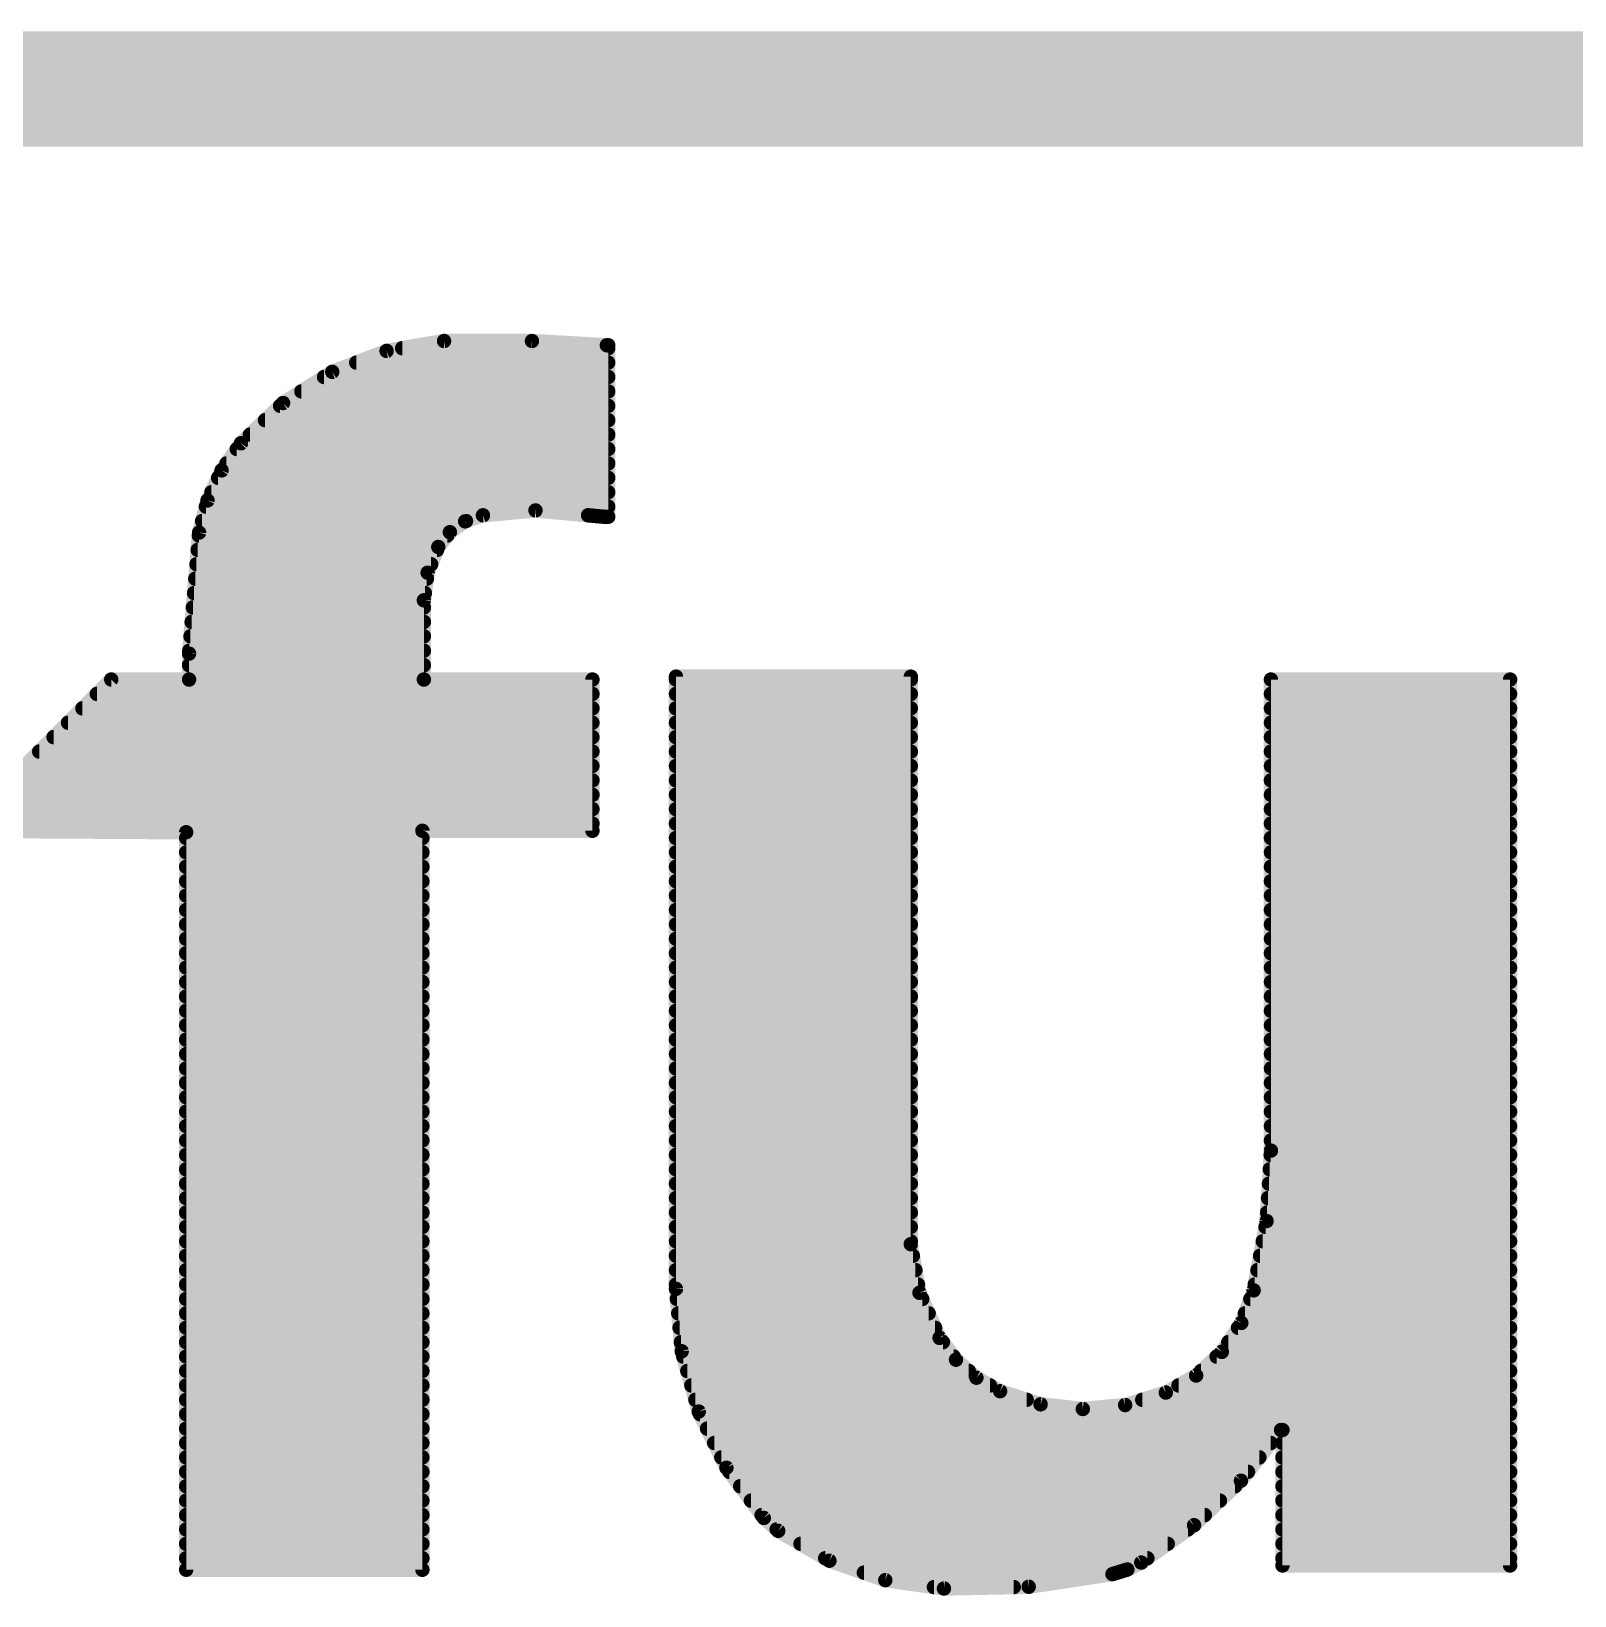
# Model space of a CAD drawing. Extents: x -66 to 17.9, y -10.2 to 50.9.
# Drawn here: x 10.527 to 13.248, y 30.109 to 32.868 of the extents above; entities that cross this region are included whole.
import ezdxf

# ---------------------------------------------------------------- set-up
doc = ezdxf.new("R2010")
doc.units = 0
doc.layers.add('20', color=53, linetype='CONTINUOUS')
doc.layers.add('21', color=41, linetype='CONTINUOUS')

msp = doc.modelspace()

# ---------------------------------------------------------------- linework, layer by layer
at = {"layer": '20', "const_width": 0.2032}
msp.add_lwpolyline([(17.78, 32.766), (0, 32.766)], dxfattribs=at)
at = {"layer": '21', "const_width": 0.0254}
for points in [[(11.1535, 32.3041), (11.2547, 32.3215)], [(11.2547, 32.3215), (11.4097, 32.3215)], [(11.4097, 32.3215), (11.5418, 32.3139)], [(11.0576, 32.2671), (11.1535, 32.3041)], [(11.181, 32.3088), (11.5443, 32.3088)], [(11.5418, 32.3139), (11.5443, 32.3139)], [(11.5443, 32.3139), (11.5443, 32.0116)], [(10.9709, 32.2121), (11.0576, 32.2671)], [(11.0999, 32.2834), (11.5443, 32.2834)], [(11.0432, 32.258), (11.5443, 32.258)], [(10.8966, 32.1412), (10.9709, 32.2121)], [(10.9657, 32.2072), (11.5443, 32.2072)], [(11.0032, 32.2326), (11.5443, 32.2326)], [(10.9391, 32.1818), (11.5443, 32.1818)], [(10.9125, 32.1564), (11.5443, 32.1564)], [(10.8626, 32.0935), (10.8966, 32.1412)], [(10.8893, 32.131), (11.5443, 32.131)], [(10.8712, 32.1056), (11.5443, 32.1056)], [(10.8377, 32.0404), (10.8626, 32.0935)], [(10.8564, 32.0802), (11.5443, 32.0802)], [(10.8229, 31.9837), (10.8377, 32.0404)], [(10.8445, 32.0548), (11.5443, 32.0548)], [(10.8349, 32.0294), (11.5443, 32.0294)], [(11.3233, 32.0142), (11.292, 32.0035)], [(11.416, 32.0228), (11.3233, 32.0142)], [(11.5087, 32.0142), (11.416, 32.0228)], [(11.5367, 32.0116), (11.5087, 32.0142)], [(10.8282, 32.004), (11.2935, 32.004)], [(11.292, 32.0035), (11.265, 31.9843)], [(11.5443, 32.0116), (11.5367, 32.0116)], [(10.8052, 31.7703), (10.8229, 31.9837)], [(10.8225, 31.9786), (11.2605, 31.9786)], [(11.2446, 31.9583), (11.2258, 31.9129)], [(11.265, 31.9843), (11.2446, 31.9583)], [(10.8204, 31.9532), (11.2425, 31.9532)], [(10.8162, 31.9024), (11.2244, 31.9024)], [(10.8183, 31.9278), (11.232, 31.9278)], [(11.2258, 31.9129), (11.2192, 31.8643)], [(10.814, 31.877), (11.2209, 31.877)], [(10.8119, 31.8516), (11.2192, 31.8516)], [(11.2192, 31.8643), (11.2192, 31.7246)], [(10.8098, 31.8262), (11.2192, 31.8262)], [(10.8077, 31.8008), (11.2192, 31.8008)], [(10.8052, 31.7246), (10.8052, 31.7703)], [(10.8056, 31.7754), (11.2192, 31.7754)], [(10.8052, 31.75), (11.2192, 31.75)], [(10.4013, 31.4579), (10.668, 31.7246)], [(10.668, 31.7246), (10.8052, 31.7246)], [(10.8052, 31.7246), (11.2192, 31.7246)], [(11.2192, 31.7246), (11.5164, 31.7246)], [(11.5164, 31.7246), (11.5164, 31.4579)], [(11.6637, 31.7297), (11.6637, 30.6502)], [(12.0777, 31.7297), (11.6637, 31.7297)], [(11.6637, 31.7246), (12.0777, 31.7246)], [(12.0777, 30.7289), (12.0777, 31.7297)], [(13.1343, 31.7246), (12.7127, 31.7246)], [(12.7127, 31.7246), (12.7127, 30.894)], [(13.1343, 30.1625), (13.1343, 31.7246)], [(10.6426, 31.6992), (11.5164, 31.6992)], [(11.6637, 31.6992), (12.0777, 31.6992)], [(12.7127, 31.6992), (13.1343, 31.6992)], [(10.6172, 31.6738), (11.5164, 31.6738)], [(11.6637, 31.6738), (12.0777, 31.6738)], [(12.7127, 31.6738), (13.1343, 31.6738)], [(10.5918, 31.6484), (11.5164, 31.6484)], [(11.6637, 31.6484), (12.0777, 31.6484)], [(12.7127, 31.6484), (13.1343, 31.6484)], [(10.5664, 31.623), (11.5164, 31.623)], [(11.6637, 31.623), (12.0777, 31.623)], [(12.7127, 31.623), (13.1343, 31.623)], [(10.5156, 31.5722), (11.5164, 31.5722)], [(10.541, 31.5976), (11.5164, 31.5976)], [(11.6637, 31.5976), (12.0777, 31.5976)], [(11.6637, 31.5722), (12.0777, 31.5722)], [(12.7127, 31.5976), (13.1343, 31.5976)], [(12.7127, 31.5722), (13.1343, 31.5722)], [(10.4902, 31.5468), (11.5164, 31.5468)], [(11.6637, 31.5468), (12.0777, 31.5468)], [(12.7127, 31.5468), (13.1343, 31.5468)], [(10.4648, 31.5214), (11.5164, 31.5214)], [(11.6637, 31.5214), (12.0777, 31.5214)], [(12.7127, 31.5214), (13.1343, 31.5214)], [(10.4394, 31.496), (11.5164, 31.496)], [(11.6637, 31.496), (12.0777, 31.496)], [(12.7127, 31.496), (13.1343, 31.496)], [(10.414, 31.4706), (11.5164, 31.4706)], [(11.6637, 31.4706), (12.0777, 31.4706)], [(12.7127, 31.4706), (13.1343, 31.4706)], [(10.8001, 31.4554), (10.4013, 31.4579)], [(10.8001, 30.1549), (10.8001, 31.4554)], [(10.8001, 31.4452), (11.2166, 31.4452)], [(11.5164, 31.4579), (11.2166, 31.4579)], [(11.2166, 31.4579), (11.2166, 30.1549)], [(11.6637, 31.4452), (12.0777, 31.4452)], [(12.7127, 31.4452), (13.1343, 31.4452)], [(10.8001, 31.4198), (11.2166, 31.4198)], [(11.6637, 31.4198), (12.0777, 31.4198)], [(12.7127, 31.4198), (13.1343, 31.4198)], [(10.8001, 31.3944), (11.2166, 31.3944)], [(11.6637, 31.3944), (12.0777, 31.3944)], [(12.7127, 31.3944), (13.1343, 31.3944)], [(10.8001, 31.369), (11.2166, 31.369)], [(11.6637, 31.369), (12.0777, 31.369)], [(12.7127, 31.369), (13.1343, 31.369)], [(10.8001, 31.3436), (11.2166, 31.3436)], [(11.6637, 31.3436), (12.0777, 31.3436)], [(12.7127, 31.3436), (13.1343, 31.3436)], [(10.8001, 31.3182), (11.2166, 31.3182)], [(11.6637, 31.3182), (12.0777, 31.3182)], [(12.7127, 31.3182), (13.1343, 31.3182)], [(10.8001, 31.2928), (11.2166, 31.2928)], [(11.6637, 31.2928), (12.0777, 31.2928)], [(12.7127, 31.2928), (13.1343, 31.2928)], [(10.8001, 31.2674), (11.2166, 31.2674)], [(10.8001, 31.242), (11.2166, 31.242)], [(11.6637, 31.2674), (12.0777, 31.2674)], [(11.6637, 31.242), (12.0777, 31.242)], [(12.7127, 31.2674), (13.1343, 31.2674)], [(12.7127, 31.242), (13.1343, 31.242)], [(10.8001, 31.2166), (11.2166, 31.2166)], [(11.6637, 31.2166), (12.0777, 31.2166)], [(12.7127, 31.2166), (13.1343, 31.2166)], [(10.8001, 31.1912), (11.2166, 31.1912)], [(11.6637, 31.1912), (12.0777, 31.1912)], [(12.7127, 31.1912), (13.1343, 31.1912)], [(10.8001, 31.1658), (11.2166, 31.1658)], [(11.6637, 31.1658), (12.0777, 31.1658)], [(12.7127, 31.1658), (13.1343, 31.1658)], [(10.8001, 31.1404), (11.2166, 31.1404)], [(11.6637, 31.1404), (12.0777, 31.1404)], [(12.7127, 31.1404), (13.1343, 31.1404)], [(10.8001, 31.115), (11.2166, 31.115)], [(11.6637, 31.115), (12.0777, 31.115)], [(12.7127, 31.115), (13.1343, 31.115)], [(10.8001, 31.0896), (11.2166, 31.0896)], [(11.6637, 31.0896), (12.0777, 31.0896)], [(12.7127, 31.0896), (13.1343, 31.0896)], [(10.8001, 31.0642), (11.2166, 31.0642)], [(11.6637, 31.0642), (12.0777, 31.0642)], [(12.7127, 31.0642), (13.1343, 31.0642)], [(10.8001, 31.0388), (11.2166, 31.0388)], [(11.6637, 31.0388), (12.0777, 31.0388)], [(12.7127, 31.0388), (13.1343, 31.0388)], [(10.8001, 31.0134), (11.2166, 31.0134)], [(11.6637, 31.0134), (12.0777, 31.0134)], [(12.7127, 31.0134), (13.1343, 31.0134)], [(10.8001, 30.988), (11.2166, 30.988)], [(11.6637, 30.988), (12.0777, 30.988)], [(12.7127, 30.988), (13.1343, 30.988)], [(10.8001, 30.9626), (11.2166, 30.9626)], [(10.8001, 30.9372), (11.2166, 30.9372)], [(11.6637, 30.9626), (12.0777, 30.9626)], [(11.6637, 30.9372), (12.0777, 30.9372)], [(12.7127, 30.9626), (13.1343, 30.9626)], [(12.7127, 30.9372), (13.1343, 30.9372)], [(10.8001, 30.9118), (11.2166, 30.9118)], [(11.6637, 30.9118), (12.0777, 30.9118)], [(12.7127, 30.9118), (13.1343, 30.9118)], [(10.8001, 30.8864), (11.2166, 30.8864)], [(11.6637, 30.8864), (12.0777, 30.8864)], [(12.7127, 30.894), (12.705, 30.7699)], [(12.7122, 30.8864), (13.1343, 30.8864)], [(10.8001, 30.861), (11.2166, 30.861)], [(11.6637, 30.861), (12.0777, 30.861)], [(12.7107, 30.861), (13.1343, 30.861)], [(10.8001, 30.8356), (11.2166, 30.8356)], [(11.6637, 30.8356), (12.0777, 30.8356)], [(12.7091, 30.8356), (13.1343, 30.8356)], [(10.8001, 30.8102), (11.2166, 30.8102)], [(11.6637, 30.8102), (12.0777, 30.8102)], [(12.7075, 30.8102), (13.1343, 30.8102)], [(10.8001, 30.7848), (11.2166, 30.7848)], [(11.6637, 30.7848), (12.0777, 30.7848)], [(12.706, 30.7848), (13.1343, 30.7848)], [(10.8001, 30.7594), (11.2166, 30.7594)], [(11.6637, 30.7594), (12.0777, 30.7594)], [(12.705, 30.7699), (12.6822, 30.6476)], [(12.7031, 30.7594), (13.1343, 30.7594)], [(10.8001, 30.734), (11.2166, 30.734)], [(11.6637, 30.734), (12.0777, 30.734)], [(12.093, 30.6432), (12.0777, 30.7289)], [(12.6983, 30.734), (13.1343, 30.734)], [(10.8001, 30.7086), (11.2166, 30.7086)], [(11.6637, 30.7086), (12.0813, 30.7086)], [(12.6936, 30.7086), (13.1343, 30.7086)], [(10.8001, 30.6832), (11.2166, 30.6832)], [(11.6637, 30.6832), (12.0859, 30.6832)], [(12.6889, 30.6832), (13.1343, 30.6832)], [(10.8001, 30.6578), (11.2166, 30.6578)], [(11.6637, 30.6578), (12.0904, 30.6578)], [(11.6637, 30.6502), (11.6738, 30.5402)], [(12.1285, 30.5638), (12.093, 30.6432)], [(12.6822, 30.6476), (12.6604, 30.5901)], [(12.6841, 30.6578), (13.1343, 30.6578)], [(10.8001, 30.6324), (11.2166, 30.6324)], [(10.8001, 30.607), (11.2166, 30.607)], [(11.6653, 30.6324), (12.0979, 30.6324)], [(11.6677, 30.607), (12.1092, 30.607)], [(12.6668, 30.607), (13.1343, 30.607)], [(12.6764, 30.6324), (13.1343, 30.6324)], [(10.8001, 30.5816), (11.2166, 30.5816)], [(11.67, 30.5816), (12.1205, 30.5816)], [(12.6604, 30.5901), (12.626, 30.5392)], [(12.6547, 30.5816), (13.1343, 30.5816)], [(10.8001, 30.5562), (11.2166, 30.5562)], [(11.6723, 30.5562), (12.1342, 30.5562)], [(12.1574, 30.5254), (12.1285, 30.5638)], [(12.6375, 30.5562), (13.1343, 30.5562)], [(10.8001, 30.5308), (11.2166, 30.5308)], [(11.6738, 30.5402), (11.7038, 30.4339)], [(11.6765, 30.5308), (12.1533, 30.5308)], [(12.1934, 30.4936), (12.1574, 30.5254)], [(12.626, 30.5392), (12.5808, 30.4975)], [(12.6169, 30.5308), (13.1343, 30.5308)], [(10.8001, 30.5054), (11.2166, 30.5054)], [(11.6836, 30.5054), (12.18, 30.5054)], [(12.5808, 30.4975), (12.5273, 30.4673)], [(12.5894, 30.5054), (13.1343, 30.5054)], [(10.8001, 30.48), (11.2166, 30.48)], [(11.6908, 30.48), (12.2173, 30.48)], [(12.2352, 30.4698), (12.1934, 30.4936)], [(12.3065, 30.4467), (12.2352, 30.4698)], [(12.5498, 30.48), (13.1343, 30.48)], [(10.8001, 30.4546), (11.2166, 30.4546)], [(11.6979, 30.4546), (12.282, 30.4546)], [(12.381, 30.4384), (12.3065, 30.4467)], [(12.4556, 30.4454), (12.381, 30.4384)], [(12.5273, 30.4673), (12.4556, 30.4454)], [(12.4858, 30.4546), (13.1343, 30.4546)], [(10.8001, 30.4292), (11.2166, 30.4292)], [(11.7038, 30.4339), (11.7526, 30.3348)], [(11.7061, 30.4292), (13.1343, 30.4292)], [(10.8001, 30.4038), (11.2166, 30.4038)], [(11.7186, 30.4038), (13.1343, 30.4038)], [(12.6598, 30.3119), (12.7305, 30.4013)], [(12.7305, 30.4013), (12.733, 30.4013)], [(12.733, 30.4013), (12.733, 30.1625)], [(10.8001, 30.3784), (11.2166, 30.3784)], [(11.7311, 30.3784), (12.7124, 30.3784)], [(12.733, 30.3784), (13.1343, 30.3784)], [(10.8001, 30.353), (11.2166, 30.353)], [(11.7436, 30.353), (12.6923, 30.353)], [(11.7526, 30.3348), (11.8186, 30.2463)], [(12.733, 30.353), (13.1343, 30.353)], [(10.8001, 30.3276), (11.2166, 30.3276)], [(11.758, 30.3276), (12.6722, 30.3276)], [(12.5771, 30.2335), (12.6598, 30.3119)], [(12.733, 30.3276), (13.1343, 30.3276)], [(10.8001, 30.3022), (11.2166, 30.3022)], [(10.8001, 30.2768), (11.2166, 30.2768)], [(11.7769, 30.3022), (12.6495, 30.3022)], [(11.7958, 30.2768), (12.6228, 30.2768)], [(12.733, 30.3022), (13.1343, 30.3022)], [(12.733, 30.2768), (13.1343, 30.2768)], [(10.8001, 30.2514), (11.2166, 30.2514)], [(11.8148, 30.2514), (12.596, 30.2514)], [(12.733, 30.2514), (13.1343, 30.2514)], [(10.8001, 30.226), (11.2166, 30.226)], [(11.8186, 30.2463), (11.844, 30.2235)], [(11.8412, 30.226), (12.5665, 30.226)], [(11.844, 30.2235), (11.9342, 30.1709)], [(12.4841, 30.1676), (12.5771, 30.2335)], [(12.733, 30.226), (13.1343, 30.226)], [(10.8001, 30.2006), (11.2166, 30.2006)], [(11.8833, 30.2006), (12.5307, 30.2006)], [(12.733, 30.2006), (13.1343, 30.2006)], [(10.8001, 30.1752), (11.2166, 30.1752)], [(11.9268, 30.1752), (12.4948, 30.1752)], [(11.9342, 30.1709), (12.0328, 30.1366)], [(12.4595, 30.1553), (12.4841, 30.1676)], [(12.733, 30.1752), (13.1343, 30.1752)], [(11.2166, 30.1549), (10.8001, 30.1549)], [(11.9949, 30.1498), (12.4415, 30.1498)], [(12.2855, 30.1249), (12.4333, 30.1473)], [(12.4333, 30.1473), (12.4595, 30.1553)], [(12.733, 30.1625), (13.1343, 30.1625)], [(12.0328, 30.1366), (12.1361, 30.1219)], [(12.1185, 30.1244), (12.2592, 30.1244)], [(12.1361, 30.1219), (12.2855, 30.1249)]]:
    msp.add_lwpolyline(points, dxfattribs=at)
at = {"layer": '21', "const_width": 0.0127}
for points in [[(11.2547, 32.3278, 1), (11.2547, 32.3152)], [(11.2558, 32.3152, 1), (11.2536, 32.3278)], [(11.4101, 32.3278, 1), (11.4093, 32.3152)], [(11.4097, 32.3152, 1), (11.4097, 32.3278)], [(11.1524, 32.3103, 1), (11.1546, 32.2978)], [(11.1558, 32.2981, 1), (11.1512, 32.31)], [(11.181, 32.3152, 1), (11.181, 32.3025)], [(11.5418, 32.3203, 1), (11.5418, 32.3076)], [(11.5506, 32.3139, 1), (11.538, 32.3139)], [(11.5414, 32.3076, 1), (11.5422, 32.3202)], [(11.5443, 32.3076, 1), (11.5443, 32.3203)], [(11.5443, 32.3025, 1), (11.5443, 32.3152)], [(11.0554, 32.2731, 1), (11.0599, 32.2612)], [(11.061, 32.2618, 1), (11.0542, 32.2725)], [(11.0999, 32.2897, 1), (11.0999, 32.2771)], [(11.5443, 32.2771, 1), (11.5443, 32.2897)], [(11.0432, 32.2644, 1), (11.0432, 32.2517)], [(11.5443, 32.2517, 1), (11.5443, 32.2644)], [(10.9657, 32.2135, 1), (10.9657, 32.2009)], [(10.9675, 32.2175, 1), (10.9743, 32.2068)], [(10.9753, 32.2075, 1), (10.9665, 32.2167)], [(11.0032, 32.239, 1), (11.0032, 32.2263)], [(11.5443, 32.2263, 1), (11.5443, 32.239)], [(11.5443, 32.2009, 1), (11.5443, 32.2135)], [(10.9391, 32.1882, 1), (10.9391, 32.1755)], [(11.5443, 32.1755, 1), (11.5443, 32.1882)], [(10.9125, 32.1628, 1), (10.9125, 32.1501)], [(11.5443, 32.1501, 1), (11.5443, 32.1628)], [(10.8893, 32.1373, 1), (10.8893, 32.1247)], [(10.8922, 32.1458, 1), (10.901, 32.1366)], [(10.9018, 32.1375, 1), (10.8914, 32.1449)], [(11.5443, 32.1247, 1), (11.5443, 32.1373)], [(10.8712, 32.112, 1), (10.8712, 32.0993)], [(11.5443, 32.0993, 1), (11.5443, 32.112)], [(10.8564, 32.0866, 1), (10.8564, 32.0739)], [(10.8574, 32.0972, 1), (10.8678, 32.0898)], [(10.8683, 32.0908, 1), (10.8568, 32.0962)], [(11.5443, 32.0739, 1), (11.5443, 32.0866)], [(10.8439, 32.0388, 1), (10.8316, 32.042)], [(10.8445, 32.0611, 1), (10.8445, 32.0485)], [(11.5443, 32.0485, 1), (11.5443, 32.0611)], [(10.8349, 32.0358, 1), (10.8349, 32.0231)], [(10.832, 32.0431, 1), (10.8435, 32.0377)], [(11.3227, 32.0205, 1), (11.3239, 32.0079)], [(11.3254, 32.0082, 1), (11.3212, 32.0202)], [(11.4166, 32.0291, 1), (11.4154, 32.0165)], [(11.4166, 32.0165, 1), (11.4154, 32.0291)], [(11.5093, 32.0205, 1), (11.5081, 32.0079)], [(11.5081, 32.0079, 1), (11.5093, 32.0205)], [(11.5443, 32.0231, 1), (11.5443, 32.0358)], [(10.8282, 32.0104, 1), (10.8282, 31.9977)], [(11.2899, 32.0095, 1), (11.294, 31.9975)], [(11.2957, 31.9983, 1), (11.2883, 32.0087)], [(11.2935, 31.9977, 1), (11.2935, 32.0104)], [(11.5367, 32.0179, 1), (11.5367, 32.0053)], [(11.5361, 32.0053, 1), (11.5373, 32.0179)], [(11.538, 32.0116, 1), (11.5506, 32.0116)], [(11.5443, 32.0053, 1), (11.5443, 32.0179)], [(10.8225, 31.985, 1), (10.8225, 31.9722)], [(10.8168, 31.9853, 1), (10.829, 31.9821)], [(10.8292, 31.9832, 1), (10.8166, 31.9842)], [(11.2505, 31.9559, 1), (11.2387, 31.9607)], [(11.2613, 31.9895, 1), (11.2687, 31.9792)], [(11.27, 31.9804, 1), (11.26, 31.9883)], [(11.2605, 31.9722, 1), (11.2605, 31.985)], [(10.8204, 31.9596, 1), (10.8204, 31.9469)], [(11.2396, 31.9622, 1), (11.2496, 31.9544)], [(11.2425, 31.9469, 1), (11.2425, 31.9596)], [(10.8162, 31.9088, 1), (10.8162, 31.896)], [(10.8183, 31.9342, 1), (10.8183, 31.9215)], [(11.2321, 31.9121, 1), (11.2195, 31.9138)], [(11.22, 31.9154, 1), (11.2317, 31.9105)], [(11.2244, 31.896, 1), (11.2244, 31.9088)], [(11.232, 31.9215, 1), (11.232, 31.9342)], [(10.814, 31.8834, 1), (10.814, 31.8707)], [(11.2209, 31.8707, 1), (11.2209, 31.8834)], [(10.8119, 31.858, 1), (10.8119, 31.8453)], [(11.2256, 31.8643, 1), (11.2129, 31.8643)], [(11.2129, 31.8652, 1), (11.2255, 31.8634)], [(11.2192, 31.8453, 1), (11.2192, 31.858)], [(10.8098, 31.8326, 1), (10.8098, 31.8198)], [(11.2192, 31.8198, 1), (11.2192, 31.8326)], [(10.8077, 31.8072, 1), (10.8077, 31.7945)], [(11.2192, 31.7945, 1), (11.2192, 31.8072)], [(10.7989, 31.7708, 1), (10.8115, 31.7698)], [(10.8116, 31.7703, 1), (10.7989, 31.7703)], [(10.8056, 31.7818, 1), (10.8056, 31.7691)], [(11.2192, 31.7691, 1), (11.2192, 31.7818)], [(10.8052, 31.7564, 1), (10.8052, 31.7436)], [(11.2192, 31.7436, 1), (11.2192, 31.7564)], [(10.668, 31.731, 1), (10.668, 31.7183)], [(10.6725, 31.7201, 1), (10.6635, 31.7291)], [(10.8052, 31.731, 1), (10.8052, 31.7183)], [(10.7989, 31.7246, 1), (10.8116, 31.7246)], [(10.8052, 31.7183, 1), (10.8052, 31.731)], [(11.2192, 31.731, 1), (11.2192, 31.7183)], [(11.2129, 31.7246, 1), (11.2256, 31.7246)], [(11.2192, 31.7183, 1), (11.2192, 31.731)], [(11.5228, 31.7246, 1), (11.5101, 31.7246)], [(11.5164, 31.7183, 1), (11.5164, 31.731)], [(11.6637, 31.7361, 1), (11.6637, 31.7233)], [(11.6637, 31.731, 1), (11.6637, 31.7183)], [(11.67, 31.7297, 1), (11.6574, 31.7297)], [(12.084, 31.7297, 1), (12.0714, 31.7297)], [(12.0777, 31.7233, 1), (12.0777, 31.7361)], [(12.0777, 31.7183, 1), (12.0777, 31.731)], [(12.7127, 31.731, 1), (12.7127, 31.7183)], [(12.719, 31.7246, 1), (12.7064, 31.7246)], [(13.1407, 31.7246, 1), (13.128, 31.7246)], [(13.1343, 31.7183, 1), (13.1343, 31.731)], [(10.6426, 31.7056, 1), (10.6426, 31.6928)], [(11.5164, 31.6928, 1), (11.5164, 31.7056)], [(11.6637, 31.7056, 1), (11.6637, 31.6928)], [(12.0777, 31.6928, 1), (12.0777, 31.7056)], [(12.7127, 31.7056, 1), (12.7127, 31.6928)], [(13.1343, 31.6928, 1), (13.1343, 31.7056)], [(10.6172, 31.6802, 1), (10.6172, 31.6674)], [(11.5164, 31.6674, 1), (11.5164, 31.6802)], [(11.6637, 31.6802, 1), (11.6637, 31.6674)], [(12.0777, 31.6674, 1), (12.0777, 31.6802)], [(12.7127, 31.6802, 1), (12.7127, 31.6674)], [(13.1343, 31.6674, 1), (13.1343, 31.6802)], [(10.5918, 31.6548, 1), (10.5918, 31.6421)], [(11.5164, 31.6421, 1), (11.5164, 31.6548)], [(11.6637, 31.6548, 1), (11.6637, 31.6421)], [(12.0777, 31.6421, 1), (12.0777, 31.6548)], [(12.7127, 31.6548, 1), (12.7127, 31.6421)], [(13.1343, 31.6421, 1), (13.1343, 31.6548)], [(10.5664, 31.6294, 1), (10.5664, 31.6166)], [(11.5164, 31.6166, 1), (11.5164, 31.6294)], [(11.6637, 31.6294, 1), (11.6637, 31.6166)], [(12.0777, 31.6166, 1), (12.0777, 31.6294)], [(12.7127, 31.6294, 1), (12.7127, 31.6166)], [(13.1343, 31.6166, 1), (13.1343, 31.6294)], [(10.541, 31.604, 1), (10.541, 31.5912)], [(11.5164, 31.5912, 1), (11.5164, 31.604)], [(11.5164, 31.5659, 1), (11.5164, 31.5786)], [(11.6637, 31.604, 1), (11.6637, 31.5912)], [(11.6637, 31.5786, 1), (11.6637, 31.5659)], [(12.0777, 31.5912, 1), (12.0777, 31.604)], [(12.0777, 31.5659, 1), (12.0777, 31.5786)], [(12.7127, 31.604, 1), (12.7127, 31.5912)], [(12.7127, 31.5786, 1), (12.7127, 31.5659)], [(13.1343, 31.5912, 1), (13.1343, 31.604)], [(13.1343, 31.5659, 1), (13.1343, 31.5786)], [(11.5164, 31.5404, 1), (11.5164, 31.5532)], [(11.6637, 31.5532, 1), (11.6637, 31.5404)], [(12.0777, 31.5404, 1), (12.0777, 31.5532)], [(12.7127, 31.5532, 1), (12.7127, 31.5404)], [(13.1343, 31.5404, 1), (13.1343, 31.5532)], [(11.5164, 31.515, 1), (11.5164, 31.5278)], [(11.6637, 31.5278, 1), (11.6637, 31.515)], [(12.0777, 31.515, 1), (12.0777, 31.5278)], [(12.7127, 31.5278, 1), (12.7127, 31.515)], [(13.1343, 31.515, 1), (13.1343, 31.5278)], [(11.5164, 31.4897, 1), (11.5164, 31.5024)], [(11.6637, 31.5024, 1), (11.6637, 31.4897)], [(12.0777, 31.4897, 1), (12.0777, 31.5024)], [(12.7127, 31.5024, 1), (12.7127, 31.4897)], [(13.1343, 31.4897, 1), (13.1343, 31.5024)], [(11.5164, 31.4642, 1), (11.5164, 31.477)], [(11.6637, 31.477, 1), (11.6637, 31.4642)], [(12.0777, 31.4642, 1), (12.0777, 31.477)], [(12.7127, 31.477, 1), (12.7127, 31.4642)], [(13.1343, 31.4642, 1), (13.1343, 31.477)], [(10.8001, 31.4516, 1), (10.8001, 31.4388)], [(10.8064, 31.4554, 1), (10.7938, 31.4554)], [(10.8001, 31.4491, 1), (10.8001, 31.4617)], [(11.2166, 31.4643, 1), (11.2166, 31.4516)], [(11.2229, 31.4579, 1), (11.2103, 31.4579)], [(11.2166, 31.4388, 1), (11.2166, 31.4516)], [(11.5101, 31.4579, 1), (11.5228, 31.4579)], [(11.5164, 31.4516, 1), (11.5164, 31.4643)], [(11.6637, 31.4516, 1), (11.6637, 31.4388)], [(12.0777, 31.4388, 1), (12.0777, 31.4516)], [(12.7127, 31.4516, 1), (12.7127, 31.4388)], [(13.1343, 31.4388, 1), (13.1343, 31.4516)], [(10.8001, 31.4262, 1), (10.8001, 31.4135)], [(11.2166, 31.4135, 1), (11.2166, 31.4262)], [(11.6637, 31.4262, 1), (11.6637, 31.4135)], [(12.0777, 31.4135, 1), (12.0777, 31.4262)], [(12.7127, 31.4262, 1), (12.7127, 31.4135)], [(13.1343, 31.4135, 1), (13.1343, 31.4262)], [(10.8001, 31.4008, 1), (10.8001, 31.388)], [(11.2166, 31.388, 1), (11.2166, 31.4008)], [(11.6637, 31.4008, 1), (11.6637, 31.388)], [(12.0777, 31.388, 1), (12.0777, 31.4008)], [(12.7127, 31.4008, 1), (12.7127, 31.388)], [(13.1343, 31.388, 1), (13.1343, 31.4008)], [(10.8001, 31.3754, 1), (10.8001, 31.3626)], [(11.2166, 31.3626, 1), (11.2166, 31.3754)], [(11.6637, 31.3754, 1), (11.6637, 31.3626)], [(12.0777, 31.3626, 1), (12.0777, 31.3754)], [(12.7127, 31.3754, 1), (12.7127, 31.3626)], [(13.1343, 31.3626, 1), (13.1343, 31.3754)], [(10.8001, 31.35, 1), (10.8001, 31.3373)], [(11.2166, 31.3373, 1), (11.2166, 31.35)], [(11.6637, 31.35, 1), (11.6637, 31.3373)], [(12.0777, 31.3373, 1), (12.0777, 31.35)], [(12.7127, 31.35, 1), (12.7127, 31.3373)], [(13.1343, 31.3373, 1), (13.1343, 31.35)], [(10.8001, 31.3246, 1), (10.8001, 31.3118)], [(11.2166, 31.3118, 1), (11.2166, 31.3246)], [(11.6637, 31.3246, 1), (11.6637, 31.3118)], [(12.0777, 31.3118, 1), (12.0777, 31.3246)], [(12.7127, 31.3246, 1), (12.7127, 31.3118)], [(13.1343, 31.3118, 1), (13.1343, 31.3246)], [(10.8001, 31.2992, 1), (10.8001, 31.2864)], [(11.2166, 31.2864, 1), (11.2166, 31.2992)], [(11.6637, 31.2992, 1), (11.6637, 31.2864)], [(12.0777, 31.2864, 1), (12.0777, 31.2992)], [(12.7127, 31.2992, 1), (12.7127, 31.2864)], [(13.1343, 31.2864, 1), (13.1343, 31.2992)], [(10.8001, 31.2738, 1), (10.8001, 31.2611)], [(10.8001, 31.2484, 1), (10.8001, 31.2356)], [(11.2166, 31.2611, 1), (11.2166, 31.2738)], [(11.2166, 31.2356, 1), (11.2166, 31.2484)], [(11.6637, 31.2738, 1), (11.6637, 31.2611)], [(11.6637, 31.2484, 1), (11.6637, 31.2356)], [(12.0777, 31.2611, 1), (12.0777, 31.2738)], [(12.0777, 31.2356, 1), (12.0777, 31.2484)], [(12.7127, 31.2738, 1), (12.7127, 31.2611)], [(12.7127, 31.2484, 1), (12.7127, 31.2356)], [(13.1343, 31.2611, 1), (13.1343, 31.2738)], [(13.1343, 31.2356, 1), (13.1343, 31.2484)], [(10.8001, 31.223, 1), (10.8001, 31.2103)], [(11.2166, 31.2103, 1), (11.2166, 31.223)], [(11.6637, 31.223, 1), (11.6637, 31.2103)], [(12.0777, 31.2103, 1), (12.0777, 31.223)], [(12.7127, 31.223, 1), (12.7127, 31.2103)], [(13.1343, 31.2103, 1), (13.1343, 31.223)], [(10.8001, 31.1976, 1), (10.8001, 31.1849)], [(11.2166, 31.1849, 1), (11.2166, 31.1976)], [(11.6637, 31.1976, 1), (11.6637, 31.1849)], [(12.0777, 31.1849, 1), (12.0777, 31.1976)], [(12.7127, 31.1976, 1), (12.7127, 31.1849)], [(13.1343, 31.1849, 1), (13.1343, 31.1976)], [(10.8001, 31.1722, 1), (10.8001, 31.1594)], [(11.2166, 31.1594, 1), (11.2166, 31.1722)], [(11.6637, 31.1722, 1), (11.6637, 31.1594)], [(12.0777, 31.1594, 1), (12.0777, 31.1722)], [(12.7127, 31.1722, 1), (12.7127, 31.1594)], [(13.1343, 31.1594, 1), (13.1343, 31.1722)], [(10.8001, 31.1468, 1), (10.8001, 31.1341)], [(11.2166, 31.1341, 1), (11.2166, 31.1468)], [(11.6637, 31.1468, 1), (11.6637, 31.1341)], [(12.0777, 31.1341, 1), (12.0777, 31.1468)], [(12.7127, 31.1468, 1), (12.7127, 31.1341)], [(13.1343, 31.1341, 1), (13.1343, 31.1468)], [(10.8001, 31.1214, 1), (10.8001, 31.1087)], [(11.2166, 31.1087, 1), (11.2166, 31.1214)], [(11.6637, 31.1214, 1), (11.6637, 31.1087)], [(12.0777, 31.1087, 1), (12.0777, 31.1214)], [(12.7127, 31.1214, 1), (12.7127, 31.1087)], [(13.1343, 31.1087, 1), (13.1343, 31.1214)], [(10.8001, 31.096, 1), (10.8001, 31.0832)], [(11.2166, 31.0832, 1), (11.2166, 31.096)], [(11.6637, 31.096, 1), (11.6637, 31.0832)], [(12.0777, 31.0832, 1), (12.0777, 31.096)], [(12.7127, 31.096, 1), (12.7127, 31.0832)], [(13.1343, 31.0832, 1), (13.1343, 31.096)], [(10.8001, 31.0706, 1), (10.8001, 31.0579)], [(11.2166, 31.0579, 1), (11.2166, 31.0706)], [(11.6637, 31.0706, 1), (11.6637, 31.0579)], [(12.0777, 31.0579, 1), (12.0777, 31.0706)], [(12.7127, 31.0706, 1), (12.7127, 31.0579)], [(13.1343, 31.0579, 1), (13.1343, 31.0706)], [(10.8001, 31.0452, 1), (10.8001, 31.0325)], [(11.2166, 31.0325, 1), (11.2166, 31.0452)], [(11.6637, 31.0452, 1), (11.6637, 31.0325)], [(12.0777, 31.0325, 1), (12.0777, 31.0452)], [(12.7127, 31.0452, 1), (12.7127, 31.0325)], [(13.1343, 31.0325, 1), (13.1343, 31.0452)], [(10.8001, 31.0198, 1), (10.8001, 31.007)], [(11.2166, 31.007, 1), (11.2166, 31.0198)], [(11.6637, 31.0198, 1), (11.6637, 31.007)], [(12.0777, 31.007, 1), (12.0777, 31.0198)], [(12.7127, 31.0198, 1), (12.7127, 31.007)], [(13.1343, 31.007, 1), (13.1343, 31.0198)], [(10.8001, 30.9944, 1), (10.8001, 30.9817)], [(11.2166, 30.9817, 1), (11.2166, 30.9944)], [(11.6637, 30.9944, 1), (11.6637, 30.9817)], [(12.0777, 30.9817, 1), (12.0777, 30.9944)], [(12.7127, 30.9944, 1), (12.7127, 30.9817)], [(13.1343, 30.9817, 1), (13.1343, 30.9944)], [(10.8001, 30.969, 1), (10.8001, 30.9563)], [(10.8001, 30.9436, 1), (10.8001, 30.9308)], [(11.2166, 30.9563, 1), (11.2166, 30.969)], [(11.2166, 30.9308, 1), (11.2166, 30.9436)], [(11.6637, 30.969, 1), (11.6637, 30.9563)], [(11.6637, 30.9436, 1), (11.6637, 30.9308)], [(12.0777, 30.9563, 1), (12.0777, 30.969)], [(12.0777, 30.9308, 1), (12.0777, 30.9436)], [(12.7127, 30.969, 1), (12.7127, 30.9563)], [(12.7127, 30.9436, 1), (12.7127, 30.9308)], [(13.1343, 30.9563, 1), (13.1343, 30.969)], [(13.1343, 30.9308, 1), (13.1343, 30.9436)], [(10.8001, 30.9182, 1), (10.8001, 30.9055)], [(11.2166, 30.9055, 1), (11.2166, 30.9182)], [(11.6637, 30.9182, 1), (11.6637, 30.9055)], [(12.0777, 30.9055, 1), (12.0777, 30.9182)], [(12.7127, 30.9182, 1), (12.7127, 30.9055)], [(13.1343, 30.9055, 1), (13.1343, 30.9182)], [(10.8001, 30.8928, 1), (10.8001, 30.8801)], [(11.2166, 30.8801, 1), (11.2166, 30.8928)], [(11.6637, 30.8928, 1), (11.6637, 30.8801)], [(12.0777, 30.8801, 1), (12.0777, 30.8928)], [(12.7122, 30.8928, 1), (12.7122, 30.8801)], [(12.719, 30.8936, 1), (12.7064, 30.8944)], [(12.7064, 30.894, 1), (12.719, 30.894)], [(13.1343, 30.8801, 1), (13.1343, 30.8928)], [(10.8001, 30.8674, 1), (10.8001, 30.8546)], [(11.2166, 30.8546, 1), (11.2166, 30.8674)], [(11.6637, 30.8674, 1), (11.6637, 30.8546)], [(12.0777, 30.8546, 1), (12.0777, 30.8674)], [(12.7107, 30.8674, 1), (12.7107, 30.8546)], [(13.1343, 30.8546, 1), (13.1343, 30.8674)], [(10.8001, 30.842, 1), (10.8001, 30.8293)], [(11.2166, 30.8293, 1), (11.2166, 30.842)], [(11.6637, 30.842, 1), (11.6637, 30.8293)], [(12.0777, 30.8293, 1), (12.0777, 30.842)], [(12.7091, 30.842, 1), (12.7091, 30.8293)], [(13.1343, 30.8293, 1), (13.1343, 30.842)], [(10.8001, 30.8166, 1), (10.8001, 30.8039)], [(11.2166, 30.8039, 1), (11.2166, 30.8166)], [(11.6637, 30.8166, 1), (11.6637, 30.8039)], [(12.0777, 30.8039, 1), (12.0777, 30.8166)], [(12.7075, 30.8166, 1), (12.7075, 30.8039)], [(13.1343, 30.8039, 1), (13.1343, 30.8166)], [(10.8001, 30.7912, 1), (10.8001, 30.7784)], [(11.2166, 30.7784, 1), (11.2166, 30.7912)], [(11.6637, 30.7912, 1), (11.6637, 30.7784)], [(12.0777, 30.7784, 1), (12.0777, 30.7912)], [(12.706, 30.7912, 1), (12.706, 30.7784)], [(13.1343, 30.7784, 1), (13.1343, 30.7912)], [(10.8001, 30.7658, 1), (10.8001, 30.7531)], [(11.2166, 30.7531, 1), (11.2166, 30.7658)], [(11.6637, 30.7658, 1), (11.6637, 30.7531)], [(12.0777, 30.7531, 1), (12.0777, 30.7658)], [(12.7031, 30.7658, 1), (12.7031, 30.7531)], [(12.6987, 30.7703, 1), (12.7114, 30.7695)], [(12.7113, 30.7687, 1), (12.6988, 30.771)], [(13.1343, 30.7531, 1), (13.1343, 30.7658)], [(10.8001, 30.7404, 1), (10.8001, 30.7277)], [(11.2166, 30.7277, 1), (11.2166, 30.7404)], [(11.6637, 30.7404, 1), (11.6637, 30.7277)], [(12.084, 30.73, 1), (12.0714, 30.7278)], [(12.0714, 30.7289, 1), (12.084, 30.7289)], [(12.0777, 30.7277, 1), (12.0777, 30.7404)], [(12.6983, 30.7404, 1), (12.6983, 30.7277)], [(13.1343, 30.7277, 1), (13.1343, 30.7404)], [(10.8001, 30.715, 1), (10.8001, 30.7022)], [(11.2166, 30.7022, 1), (11.2166, 30.715)], [(11.6637, 30.715, 1), (11.6637, 30.7022)], [(12.0813, 30.7022, 1), (12.0813, 30.715)], [(12.6936, 30.715, 1), (12.6936, 30.7022)], [(13.1343, 30.7022, 1), (13.1343, 30.715)], [(10.8001, 30.6896, 1), (10.8001, 30.6769)], [(11.2166, 30.6769, 1), (11.2166, 30.6896)], [(11.6637, 30.6896, 1), (11.6637, 30.6769)], [(12.0859, 30.6769, 1), (12.0859, 30.6896)], [(12.6889, 30.6896, 1), (12.6889, 30.6769)], [(13.1343, 30.6769, 1), (13.1343, 30.6896)], [(10.8001, 30.6642, 1), (10.8001, 30.6515)], [(11.2166, 30.6515, 1), (11.2166, 30.6642)], [(11.6637, 30.6642, 1), (11.6637, 30.6515)], [(11.67, 30.6508, 1), (11.6574, 30.6496)], [(11.6574, 30.6502, 1), (11.67, 30.6502)], [(12.0988, 30.6458, 1), (12.0872, 30.6407)], [(12.0868, 30.6421, 1), (12.0993, 30.6444)], [(12.0904, 30.6515, 1), (12.0904, 30.6642)], [(12.676, 30.6488, 1), (12.6884, 30.6464)], [(12.6881, 30.6453, 1), (12.6763, 30.6499)], [(12.6841, 30.6642, 1), (12.6841, 30.6515)], [(13.1343, 30.6515, 1), (13.1343, 30.6642)], [(10.8001, 30.6388, 1), (10.8001, 30.626)], [(10.8001, 30.6134, 1), (10.8001, 30.6007)], [(11.2166, 30.626, 1), (11.2166, 30.6388)], [(11.2166, 30.6007, 1), (11.2166, 30.6134)], [(11.6653, 30.6388, 1), (11.6653, 30.626)], [(11.6677, 30.6134, 1), (11.6677, 30.6007)], [(12.0979, 30.626, 1), (12.0979, 30.6388)], [(12.1092, 30.6007, 1), (12.1092, 30.6134)], [(12.6668, 30.6134, 1), (12.6668, 30.6007)], [(12.6764, 30.6388, 1), (12.6764, 30.626)], [(13.1343, 30.626, 1), (13.1343, 30.6388)], [(13.1343, 30.6007, 1), (13.1343, 30.6134)], [(10.8001, 30.588, 1), (10.8001, 30.5753)], [(11.2166, 30.5753, 1), (11.2166, 30.588)], [(11.67, 30.588, 1), (11.67, 30.5753)], [(12.1205, 30.5753, 1), (12.1205, 30.588)], [(12.6547, 30.588, 1), (12.6547, 30.5753)], [(12.6545, 30.5924, 1), (12.6663, 30.5879)], [(12.6657, 30.5866, 1), (12.6551, 30.5937)], [(13.1343, 30.5753, 1), (13.1343, 30.588)], [(10.8001, 30.5626, 1), (10.8001, 30.5498)], [(11.2166, 30.5498, 1), (11.2166, 30.5626)], [(11.6723, 30.5626, 1), (11.6723, 30.5498)], [(12.1336, 30.5676, 1), (12.1234, 30.56)], [(12.1227, 30.5612, 1), (12.1343, 30.5664)], [(12.1342, 30.5498, 1), (12.1342, 30.5626)], [(12.6375, 30.5626, 1), (12.6375, 30.5498)], [(13.1343, 30.5498, 1), (13.1343, 30.5626)], [(10.8001, 30.5372, 1), (10.8001, 30.5245)], [(11.2166, 30.5245, 1), (11.2166, 30.5372)], [(11.6799, 30.5419, 1), (11.6677, 30.5385)], [(11.6675, 30.5396, 1), (11.6801, 30.5408)], [(11.6765, 30.5372, 1), (11.6765, 30.5245)], [(12.1616, 30.5301, 1), (12.1532, 30.5206)], [(12.1533, 30.5245, 1), (12.1533, 30.5372)], [(12.6169, 30.5372, 1), (12.6169, 30.5245)], [(12.6207, 30.5427, 1), (12.6313, 30.5356)], [(12.6303, 30.5345, 1), (12.6217, 30.5439)], [(13.1343, 30.5245, 1), (13.1343, 30.5372)], [(10.8001, 30.5118, 1), (10.8001, 30.4991)], [(11.2166, 30.4991, 1), (11.2166, 30.5118)], [(11.6836, 30.5118, 1), (11.6836, 30.4991)], [(12.1523, 30.5215, 1), (12.1624, 30.5292)], [(12.18, 30.4991, 1), (12.18, 30.5118)], [(12.5765, 30.5022, 1), (12.5851, 30.4928)], [(12.584, 30.492, 1), (12.5777, 30.503)], [(12.5894, 30.5118, 1), (12.5894, 30.4991)], [(13.1343, 30.4991, 1), (13.1343, 30.5118)], [(10.8001, 30.4864, 1), (10.8001, 30.4736)], [(11.2166, 30.4736, 1), (11.2166, 30.4864)], [(11.6908, 30.4864, 1), (11.6908, 30.4736)], [(12.1966, 30.4991, 1), (12.1903, 30.4881)], [(12.1892, 30.4888, 1), (12.1976, 30.4983)], [(12.2173, 30.4736, 1), (12.2173, 30.4864)], [(12.2372, 30.4758, 1), (12.2332, 30.4638)], [(12.2321, 30.4643, 1), (12.2383, 30.4753)], [(12.5498, 30.4864, 1), (12.5498, 30.4736)], [(13.1343, 30.4736, 1), (13.1343, 30.4864)], [(10.8001, 30.461, 1), (10.8001, 30.4483)], [(11.2166, 30.4483, 1), (11.2166, 30.461)], [(11.6979, 30.461, 1), (11.6979, 30.4483)], [(12.282, 30.4483, 1), (12.282, 30.461)], [(12.3072, 30.453, 1), (12.3058, 30.4403)], [(12.3045, 30.4406, 1), (12.3085, 30.4527)], [(12.4538, 30.4515, 1), (12.4575, 30.4393)], [(12.4562, 30.4391, 1), (12.455, 30.4517)], [(12.4858, 30.461, 1), (12.4858, 30.4483)], [(12.5242, 30.4728, 1), (12.5304, 30.4618)], [(12.5292, 30.4612, 1), (12.5254, 30.4734)], [(13.1343, 30.4483, 1), (13.1343, 30.461)], [(10.8001, 30.4356, 1), (10.8001, 30.4229)], [(11.2166, 30.4229, 1), (11.2166, 30.4356)], [(11.7095, 30.4367, 1), (11.6981, 30.4311)], [(11.6976, 30.4322, 1), (11.7099, 30.4356)], [(11.7061, 30.4356, 1), (11.7061, 30.4229)], [(12.3804, 30.4447, 1), (12.3816, 30.4321)], [(12.3803, 30.4321, 1), (12.3817, 30.4447)], [(13.1343, 30.4229, 1), (13.1343, 30.4356)], [(10.8001, 30.4102, 1), (10.8001, 30.3974)], [(11.2166, 30.3974, 1), (11.2166, 30.4102)], [(11.7186, 30.4102, 1), (11.7186, 30.3974)], [(12.7305, 30.4077, 1), (12.7305, 30.395)], [(12.7355, 30.3974, 1), (12.7255, 30.4052)], [(12.7393, 30.4013, 1), (12.7267, 30.4013)], [(12.733, 30.395, 1), (12.733, 30.4077)], [(13.1343, 30.3974, 1), (13.1343, 30.4102)], [(10.8001, 30.3848, 1), (10.8001, 30.3721)], [(11.2166, 30.3721, 1), (11.2166, 30.3848)], [(11.7311, 30.3848, 1), (11.7311, 30.3721)], [(12.7124, 30.3721, 1), (12.7124, 30.3848)], [(12.733, 30.3848, 1), (12.733, 30.3721)], [(13.1343, 30.3721, 1), (13.1343, 30.3848)], [(10.8001, 30.3594, 1), (10.8001, 30.3467)], [(11.2166, 30.3467, 1), (11.2166, 30.3594)], [(11.7436, 30.3594, 1), (11.7436, 30.3467)], [(11.7577, 30.3386, 1), (11.7475, 30.331)], [(11.7469, 30.332, 1), (11.7583, 30.3376)], [(12.6923, 30.3467, 1), (12.6923, 30.3594)], [(12.733, 30.3594, 1), (12.733, 30.3467)], [(13.1343, 30.3467, 1), (13.1343, 30.3594)], [(10.8001, 30.334, 1), (10.8001, 30.3212)], [(11.2166, 30.3212, 1), (11.2166, 30.334)], [(11.758, 30.334, 1), (11.758, 30.3212)], [(12.6548, 30.3159, 1), (12.6648, 30.308)], [(12.6642, 30.3073, 1), (12.6554, 30.3165)], [(12.6722, 30.3212, 1), (12.6722, 30.334)], [(12.733, 30.334, 1), (12.733, 30.3212)], [(13.1343, 30.3212, 1), (13.1343, 30.334)], [(10.8001, 30.3086, 1), (10.8001, 30.2959)], [(10.8001, 30.2832, 1), (10.8001, 30.2705)], [(11.2166, 30.2959, 1), (11.2166, 30.3086)], [(11.2166, 30.2705, 1), (11.2166, 30.2832)], [(11.7769, 30.3086, 1), (11.7769, 30.2959)], [(11.7958, 30.2832, 1), (11.7958, 30.2705)], [(12.6228, 30.2705, 1), (12.6228, 30.2832)], [(12.6495, 30.2959, 1), (12.6495, 30.3086)], [(12.733, 30.3086, 1), (12.733, 30.2959)], [(12.733, 30.2832, 1), (12.733, 30.2705)], [(13.1343, 30.2959, 1), (13.1343, 30.3086)], [(13.1343, 30.2705, 1), (13.1343, 30.2832)], [(10.8001, 30.2578, 1), (10.8001, 30.245)], [(11.2166, 30.245, 1), (11.2166, 30.2578)], [(11.8148, 30.2578, 1), (11.8148, 30.245)], [(12.596, 30.245, 1), (12.596, 30.2578)], [(12.733, 30.2578, 1), (12.733, 30.245)], [(13.1343, 30.245, 1), (13.1343, 30.2578)], [(10.8001, 30.2324, 1), (10.8001, 30.2197)], [(11.2166, 30.2197, 1), (11.2166, 30.2324)], [(11.8228, 30.251, 1), (11.8144, 30.2416)], [(11.8135, 30.2425, 1), (11.8237, 30.2501)], [(11.8412, 30.2324, 1), (11.8412, 30.2197)], [(11.8472, 30.229, 1), (11.8408, 30.218)], [(11.8398, 30.2188, 1), (11.8482, 30.2282)], [(12.5665, 30.2197, 1), (12.5665, 30.2324)], [(12.5727, 30.2381, 1), (12.5815, 30.2289)], [(12.5808, 30.2283, 1), (12.5734, 30.2387)], [(12.733, 30.2324, 1), (12.733, 30.2197)], [(13.1343, 30.2197, 1), (13.1343, 30.2324)], [(10.8001, 30.207, 1), (10.8001, 30.1943)], [(11.2166, 30.1943, 1), (11.2166, 30.207)], [(11.8833, 30.207, 1), (11.8833, 30.1943)], [(12.5307, 30.1943, 1), (12.5307, 30.207)], [(12.733, 30.207, 1), (12.733, 30.1943)], [(13.1343, 30.1943, 1), (13.1343, 30.207)], [(10.8001, 30.1816, 1), (10.8001, 30.1688)], [(11.2166, 30.1688, 1), (11.2166, 30.1816)], [(11.9268, 30.1816, 1), (11.9268, 30.1688)], [(11.9363, 30.1769, 1), (11.9321, 30.1649)], [(11.931, 30.1654, 1), (11.9374, 30.1764)], [(12.4804, 30.1728, 1), (12.4878, 30.1624)], [(12.4869, 30.1619, 1), (12.4813, 30.1733)], [(12.4948, 30.1688, 1), (12.4948, 30.1816)], [(12.733, 30.1816, 1), (12.733, 30.1688)], [(13.1343, 30.1688, 1), (13.1343, 30.1816)], [(10.8001, 30.1613, 1), (10.8001, 30.1486)], [(10.7938, 30.1549, 1), (10.8064, 30.1549)], [(11.2103, 30.1549, 1), (11.2229, 30.1549)], [(11.2166, 30.1486, 1), (11.2166, 30.1613)], [(11.9949, 30.1562, 1), (11.9949, 30.1435)], [(12.4314, 30.1534, 1), (12.4352, 30.1412)], [(12.4343, 30.141, 1), (12.4323, 30.1536)], [(12.4415, 30.1435, 1), (12.4415, 30.1562)], [(12.4567, 30.161, 1), (12.4624, 30.1497)], [(12.4614, 30.1493, 1), (12.4577, 30.1614)], [(12.733, 30.1689, 1), (12.733, 30.1562)], [(12.7267, 30.1625, 1), (12.7393, 30.1625)], [(13.128, 30.1625, 1), (13.1407, 30.1625)], [(13.1343, 30.1562, 1), (13.1343, 30.1689)], [(12.0337, 30.1429, 1), (12.0319, 30.1303)], [(12.0307, 30.1306, 1), (12.0348, 30.1426)], [(12.1185, 30.1308, 1), (12.1185, 30.1181)], [(12.136, 30.1282, 1), (12.1362, 30.1156)], [(12.1352, 30.1156, 1), (12.137, 30.1282)], [(12.2592, 30.1181, 1), (12.2592, 30.1308)], [(12.2846, 30.1312, 1), (12.2865, 30.1187)], [(12.2857, 30.1186, 1), (12.2854, 30.1313)]]:
    msp.add_lwpolyline(points, format="xyb", dxfattribs=at)

doc.saveas('drawing.dxf')
